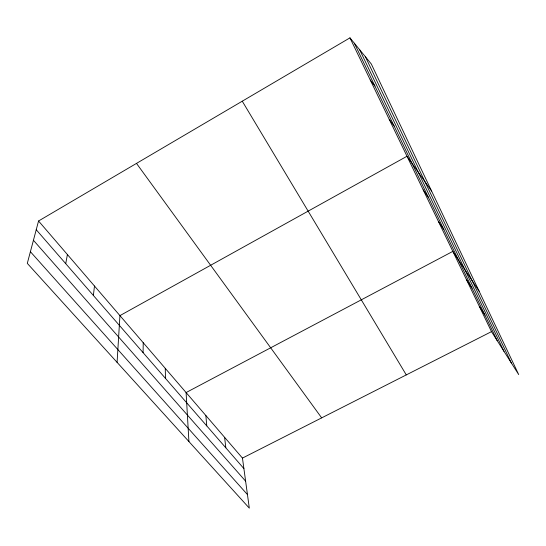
<?xml version="1.0" encoding="UTF-8"?>
<svg xmlns="http://www.w3.org/2000/svg" width="546" height="546" viewBox="0 0 546 546"><rect width="100%" height="100%" fill="white"/><g stroke="black" fill="none" stroke-linecap="round" stroke-linejoin="round"><path stroke-width="0.82" d="M143.079 352.634L143.229 342.711M117.083 362.36L119.936 315.622L407.002 156.258L431.599 191.045M93.38 295.461L94.478 286.022M65.732 263.663L67.404 254.538M38.554 220.994L27.3 263.37L249.317 508.142L242.458 458.094L38.554 220.994L349.959 37.858L371.294 63.971L518.7 374.583L491.496 331.634L349.959 37.858M242.458 458.094L491.496 331.634M30.399 251.706L247.461 494.587M33.429 240.288L245.618 481.156M36.234 229.736L243.898 468.598M370.263 80.009L374.918 86.077M389.237 119.39L394.123 126.058M136.5 163.397L321.669 417.874M423.191 189.871L428.433 197.488M438.445 221.519L443.816 229.511M479.17 291.277L452.832 251.385L186.097 392.554L188.923 441.557M466.427 279.607L471.997 288.172M479.292 306.313L484.93 315.11M242.26 101.194L406.285 374.904M354.334 43.216L497.188 340.615M359.63 49.7L503.999 351.378M365.39 56.75L511.309 362.919M224.624 437.353L225.812 447.788M205.862 415.533L206.763 425.887M165.254 368.318L165.493 378.412"/></g></svg>
